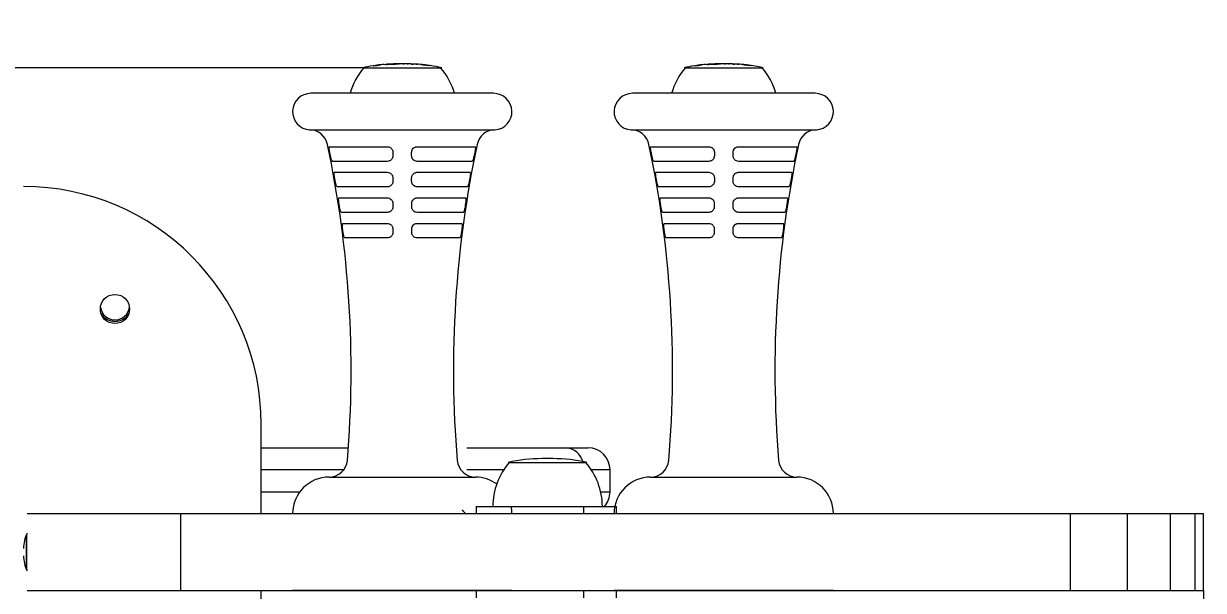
# Model space of a CAD drawing. Header units: millimetres. Extents: x -2738 to 1904, y -2170 to 1838.
# Drawn here: x 81 to 403.7, y 177.8 to 332.9 of the extents above; entities that cross this region are included whole.
import ezdxf

# ---------------------------------------------------------------- set-up
doc = ezdxf.new("R2010")
doc.units = ezdxf.units.MM
doc.layers.add('DIKOM_ОБЪЕКТ', color=7, linetype='Continuous')
doc.layers.add('DIKOM_РАЗМЕР_ОБЪЕКТА', color=7, linetype='Continuous')
doc.styles.add('style1', font='arialbd.ttf', dxfattribs={"width": 0.8})
doc.dimstyles.new('1-50', dxfattribs={"dimtxt": 300, "dimasz": 200, "dimexe": 100, "dimexo": 0, "dimgap": 100, "dimtad": 1, "dimtxsty": 'style1', "dimcen": 200, "dimclrd": 7, "dimclre": 7, "dimclrt": 7, "dimadec": 1, "dimazin": 2, "dimtfac": 1, "dimtmove": 0, "dimatfit": 2, "dimfxl": 0, "dimlwd": 25, "dimlwe": 18, "dimarcsym": 0})

# ---------------------------------------------------------------- blocks, each defined once
blk = doc.blocks.new('*D0')
at = {"layer": 'Defpoints', "color": 0, "transparency": 16777216}
for p in [(-415.18, 177.81), (403.7, 177.81), (403.7, -584.81)]:
    blk.add_point(p, dxfattribs=at)
at = {"layer": 'DIKOM_РАЗМЕР_ОБЪЕКТА', "color": 7, "lineweight": 18, "transparency": 16777216}
for p, q in [((-415.18, 177.81), (-415.18, -684.81)), ((403.7, 177.81), (403.7, -684.81))]:
    blk.add_line(p, q, dxfattribs=at)
at = {"layer": 'DIKOM_РАЗМЕР_ОБЪЕКТА', "color": 7, "lineweight": 25, "transparency": 16777216}
blk.add_line((-215.18, -584.81), (203.7, -584.81), dxfattribs=at)
at = {"layer": 'DIKOM_РАЗМЕР_ОБЪЕКТА', "color": 7, "transparency": 16777216}
for points in [[(-215.18, -551.48), (-215.18, -618.15), (-415.18, -584.81)], [(203.7, -551.48), (203.7, -618.15), (403.7, -584.81)]]:
    blk.add_solid(points, dxfattribs=at)
at = {"layer": 'DIKOM_РАЗМЕР_ОБЪЕКТА', "color": 7, "transparency": 16777216, "insert": (-5.74, -331.64), "char_height": 300, "attachment_point": 5, "style": 'style1'}
blk.add_mtext('{\\fArial|b0|i0|c204|p34;820}', dxfattribs=at)
blk = doc.blocks.new('*D3')
at = {"layer": 'Defpoints', "color": 0, "transparency": 16777216}
for p in [(174.05, 320.81), (-602, 55.19), (175.94, 55.19)]:
    blk.add_point(p, dxfattribs=at)
at = {"layer": 'DIKOM_РАЗМЕР_ОБЪЕКТА', "color": 7, "lineweight": 25, "transparency": 16777216}
for p, q in [((-602, 520.81), (-602, 720.81)), ((-602, 320.81), (-602, 55.19)), ((-602, -144.81), (-602, -344.81))]:
    blk.add_line(p, q, dxfattribs=at)
at = {"layer": 'DIKOM_РАЗМЕР_ОБЪЕКТА', "color": 7, "lineweight": 18, "transparency": 16777216}
for p, q in [((174.05, 320.81), (-702, 320.81)), ((175.94, 55.19), (-702, 55.19))]:
    blk.add_line(p, q, dxfattribs=at)
at = {"layer": 'DIKOM_РАЗМЕР_ОБЪЕКТА', "color": 7, "transparency": 16777216}
for points in [[(-635.33, 520.81), (-568.67, 520.81), (-602, 320.81)], [(-635.33, -144.81), (-568.67, -144.81), (-602, 55.19)]]:
    blk.add_solid(points, dxfattribs=at)
at = {"layer": 'DIKOM_РАЗМЕР_ОБЪЕКТА', "color": 7, "transparency": 16777216, "insert": (-855.17, 188), "char_height": 300, "attachment_point": 5, "rotation": 90, "style": 'style1'}
blk.add_mtext('{\\fArial|b0|i0|c204|p34;260}', dxfattribs=at)

msp = doc.modelspace()

# ---------------------------------------------------------------- linework, layer by layer
at = {"layer": 'DIKOM_ОБЪЕКТ', "color": 7, "lineweight": 15}
for p, q in [((173.748, 320.814), (195.348, 320.814)), ((177.627, 321.435), (177.636, 321.436)), ((177.636, 321.436), (177.967, 321.546)), ((178.232, 321.58), (177.919, 321.442)), ((178.447, 321.609), (178.659, 321.622)), ((179.899, 321.674), (178.572, 321.62)), ((180.024, 321.709), (180.037, 321.711)), ((180.802, 321.799), (180.79, 321.801)), ((183.621, 321.866), (183.073, 321.866)), ((184.003, 321.866), (183.621, 321.866)), ((185.05, 321.866), (184.006, 321.866)), ((184.703, 321.864), (185.049, 321.865)), ((185.975, 321.866), (185.065, 321.866)), ((185.878, 321.866), (186.142, 321.866)), ((188.326, 321.794), (188.09, 321.81)), ((192.227, 321.4), (192.282, 321.395)), ((261.685, 320.814), (283.285, 320.814)), ((265.564, 321.435), (265.573, 321.436)), ((265.573, 321.436), (265.904, 321.546)), ((266.169, 321.58), (265.856, 321.442)), ((266.384, 321.609), (266.596, 321.622)), ((267.836, 321.674), (266.509, 321.62)), ((267.961, 321.709), (267.974, 321.711)), ((268.739, 321.799), (268.727, 321.801)), ((271.557, 321.866), (271.01, 321.866)), ((271.94, 321.866), (271.557, 321.866)), ((272.987, 321.866), (271.943, 321.866)), ((272.64, 321.864), (272.986, 321.865)), ((273.912, 321.866), (273.002, 321.866)), ((273.815, 321.866), (274.079, 321.866)), ((276.263, 321.794), (276.027, 321.81)), ((280.164, 321.4), (280.219, 321.395)), ((209.534, 313.827), (159.561, 313.827)), ((297.471, 313.827), (247.498, 313.827)), ((159.194, 303.814), (209.902, 303.814)), ((247.131, 303.814), (297.839, 303.814)), ((164.637, 299.211), (180.449, 299.211)), ((188.647, 299.211), (204.459, 299.211)), ((252.574, 299.211), (268.386, 299.211)), ((276.583, 299.211), (292.396, 299.211)), ((180.445, 295.218), (165.462, 295.218)), ((203.633, 295.218), (188.651, 295.218)), ((268.382, 295.218), (253.399, 295.218)), ((291.57, 295.218), (276.588, 295.218)), ((166.045, 292.223), (180.441, 292.223)), ((188.654, 292.223), (203.051, 292.223)), ((253.982, 292.223), (268.378, 292.223)), ((276.591, 292.223), (290.988, 292.223)), ((180.437, 288.23), (166.772, 288.23)), ((202.324, 288.23), (188.659, 288.23)), ((268.374, 288.23), (254.709, 288.23)), ((290.261, 288.23), (276.596, 288.23)), ((167.281, 285.235), (180.433, 285.235)), ((188.662, 285.235), (201.815, 285.235)), ((255.218, 285.235), (268.37, 285.235)), ((276.599, 285.235), (289.752, 285.235)), ((180.429, 281.242), (167.911, 281.242)), ((201.185, 281.242), (188.667, 281.242)), ((268.366, 281.242), (255.848, 281.242)), ((289.122, 281.242), (276.604, 281.242)), ((168.347, 278.247), (180.426, 278.247)), ((188.67, 278.247), (200.749, 278.247)), ((256.284, 278.247), (268.363, 278.247)), ((276.607, 278.247), (288.686, 278.247)), ((180.421, 274.253), (168.88, 274.253)), ((200.216, 274.253), (188.674, 274.253)), ((268.358, 274.253), (256.816, 274.253)), ((288.153, 274.253), (276.611, 274.253)), ((145.955, 198.814), (145.955, 223.314)), ((145.955, 216.814), (169.793, 216.814)), ((202.201, 216.814), (207.186, 216.814)), ((207.186, 216.814), (229.377, 216.814)), ((229.377, 216.814), (235.378, 216.814)), ((225.754, 213.866), (222.805, 213.866)), ((168.552, 210.819), (145.955, 210.814)), ((212.127, 210.814), (202.201, 210.814)), ((212.127, 210.568), (212.127, 210.814)), ((212.284, 210.814), (212.127, 210.814)), ((213.48, 212.814), (234.945, 212.814)), ((234.945, 212.814), (235.08, 212.814)), ((241.378, 210.814), (236.275, 210.814)), ((241.378, 204.814), (241.378, 210.814)), ((164.548, 208.814), (204.548, 208.814)), ((252.485, 208.814), (292.485, 208.814)), ((145.955, 204.814), (156.548, 204.814)), ((238.811, 204.814), (241.378, 204.814)), ((204.795, 200.814), (234.19, 200.814)), ((204.795, 200.814), (204.795, 198.814)), ((234.19, 200.814), (243.144, 200.814)), ((234.19, 198.814), (234.19, 200.814)), ((243.144, 198.814), (243.144, 200.814)), ((81.905, 198.814), (123.926, 198.814)), ((123.926, 177.814), (123.926, 198.814)), ((123.926, 198.814), (267.495, 198.814)), ((154.548, 198.814), (214.548, 198.814)), ((242.485, 198.814), (302.485, 198.814)), ((267.495, 198.814), (277.474, 198.814)), ((277.474, 198.814), (281.64, 198.814)), ((281.64, 198.814), (284.823, 198.814)), ((284.823, 198.814), (288.656, 198.814)), ((288.656, 198.814), (311.831, 198.814)), ((311.831, 198.814), (316.746, 198.814)), ((316.746, 198.814), (319.925, 198.814)), ((319.925, 198.814), (326.94, 198.814)), ((326.94, 198.814), (367.342, 198.814)), ((367.342, 177.814), (367.342, 198.814)), ((367.342, 198.814), (382.912, 198.814)), ((382.912, 177.814), (382.912, 198.814)), ((382.912, 198.814), (394.659, 198.814)), ((394.659, 177.814), (394.659, 198.814)), ((394.659, 198.814), (401.473, 198.814)), ((401.473, 177.814), (401.473, 198.814)), ((401.473, 198.814), (403.704, 198.814)), ((403.704, 177.814), (403.704, 198.814)), ((403.704, 198.814), (403.705, 198.814)), ((403.705, 177.814), (403.705, 198.814)), ((81.655, 192.893), (81.655, 183.735)), ((81.794, 193.216), (81.794, 183.412)), ((81.905, 177.814), (123.926, 177.814)), ((123.926, 177.814), (267.495, 177.814)), ((145.955, 153.314), (145.955, 177.814)), ((214.548, 177.814), (154.548, 177.814)), ((204.795, 177.814), (204.795, 175.814)), ((234.19, 175.814), (234.19, 177.814)), ((302.485, 177.814), (242.485, 177.814)), ((243.144, 175.814), (243.144, 177.814)), ((267.495, 177.814), (277.474, 177.814)), ((277.474, 177.814), (281.64, 177.814)), ((281.64, 177.814), (284.823, 177.814)), ((284.823, 177.814), (288.656, 177.814)), ((288.656, 177.814), (311.831, 177.814)), ((311.831, 177.814), (316.746, 177.814)), ((316.746, 177.814), (319.925, 177.814)), ((319.925, 177.814), (326.94, 177.814)), ((326.94, 177.814), (367.342, 177.814)), ((367.342, 177.814), (382.912, 177.814)), ((382.912, 177.814), (394.659, 177.814)), ((394.659, 177.814), (401.473, 177.814)), ((401.473, 177.814), (403.704, 177.814)), ((403.704, 177.814), (403.705, 177.814))]:
    msp.add_line(p, q, dxfattribs=at)
at = {"layer": 'DIKOM_ОБЪЕКТ', "color": 7, "lineweight": 15, "flags": 128}
for points in [[(178.308, 321.594), (178.303, 321.593), (178.299, 321.593)], [(266.244, 321.594), (266.24, 321.593), (266.235, 321.593)]]:
    msp.add_lwpolyline(points, dxfattribs=at)
at = {"layer": 'DIKOM_ОБЪЕКТ', "color": 7, "lineweight": 15}
msp.add_circle((105.955, 254.814), 4, dxfattribs=at)
for centre, radius, start, end in [((188.225, 308.654), 18.677, 139.37884, 163.93262), ((183.073, 280.031), 41.836, 99.17415, 102.87962), ((183.073, 280.031), 41.836, 97.01283, 98.092), ((183.073, 280.031), 41.836, 94.84957, 96.05843), ((183.073, 280.031), 41.836, 93.0951, 94.21074), ((183.073, 280.031), 41.836, 90, 92.47474), ((186.023, 280.031), 41.836, 88.95114, 89.28741), ((186.023, 280.031), 41.836, 87.16682, 88.31405), ((186.023, 280.031), 41.836, 85.33853, 86.52908), ((186.023, 280.031), 41.836, 83.39515, 84.50683), ((186.023, 280.031), 41.836, 77.12038, 81.47051), ((180.871, 308.654), 18.677, 16.06738, 40.62116), ((276.162, 308.654), 18.677, 139.37884, 163.93262), ((271.01, 280.031), 41.836, 99.17415, 102.87962), ((271.01, 280.031), 41.836, 97.01283, 98.092), ((271.01, 280.031), 41.836, 94.84957, 96.05843), ((271.01, 280.031), 41.836, 93.0951, 94.21074), ((271.01, 280.031), 41.836, 90, 92.47474), ((273.96, 280.031), 41.836, 88.95114, 89.28741), ((273.96, 280.031), 41.836, 87.16682, 88.31405), ((273.96, 280.031), 41.836, 85.33853, 86.52908), ((273.96, 280.031), 41.836, 83.39515, 84.50683), ((273.96, 280.031), 41.836, 77.12038, 81.47051), ((268.808, 308.654), 18.677, 16.06738, 40.62116), ((159.561, 308.814), 5.013, 90, 265.79753), ((209.534, 308.814), 5.013, 274.20247, 90), ((247.498, 308.814), 5.013, 90, 265.79753), ((297.471, 308.814), 5.013, 274.20247, 90), ((159.194, 298.814), 5, 11.93643, 90), ((209.902, 298.814), 5, 90, 168.06357), ((247.131, 298.814), 5, 11.93643, 90), ((297.839, 298.814), 5, 90, 168.06357), ((-128.311, 238.036), 298.859, 355.27185, 11.93643), ((497.407, 238.036), 298.859, 168.06357, 184.72815), ((-40.374, 238.036), 298.859, 355.27185, 11.93643), ((585.344, 238.036), 298.859, 168.06357, 184.72815), ((80.955, 223.314), 65, 0, 90), ((105.955, 255.814), 4, 187.18076, 352.81924), ((105.955, 255.814), 4.4, 209.69973, 330.30027), ((228.952, 211.621), 5.21, 15.95577, 85.31822), ((235.378, 210.814), 6, 0, 90), ((164.548, 213.814), 5, 270, 355.27185), ((204.548, 213.814), 5, 184.72815, 270), ((222.805, 172.031), 41.836, 90, 102.87962), ((225.754, 172.031), 41.836, 77.12038, 90), ((252.485, 213.814), 5, 270, 355.27185), ((292.485, 213.814), 5, 184.72815, 270), ((227.956, 200.654), 18.677, 139.37884, 179.50907), ((220.603, 200.654), 18.677, 0.49093, 40.62116), ((164.548, 198.814), 10, 90, 180), ((204.548, 198.814), 10, 54.3938, 90), ((252.485, 198.814), 10, 90, 180), ((292.485, 198.814), 10, 0, 90), ((235.378, 204.814), 6, 318.18969, 0), ((204.548, 198.814), 10, 0, 11.53695), ((205.271, 203.154), 5.479, 217.46269, 232.38398), ((90.455, 189.314), 9.5, 154.16794, 180), ((90.455, 187.314), 9.5, 180, 205.83206)]:
    msp.add_arc(centre, radius, start, end, dxfattribs=at)
for points, knots in [([(176.57, 321.358), (176.654, 321.371), (176.802, 321.394), (176.95, 321.416), (177.015, 321.425)], [0, 0, 0, 0, 0.5631249, 1, 1, 1, 1]), ([(177.303, 321.35), (177.18, 321.366), (176.936, 321.399), (176.692, 321.372), (176.57, 321.358)], [0, 0, 0, 0, 0.5001556, 1, 1, 1, 1]), ([(177.015, 321.425), (177.117, 321.437), (177.321, 321.461), (177.525, 321.444), (177.627, 321.435)], [0, 0, 0, 0, 0.5001774, 1, 1, 1, 1]), ([(177.919, 321.442), (177.825, 321.429), (177.62, 321.399), (177.414, 321.367), (177.303, 321.35)], [0, 0, 0, 0, 0.4560331, 1, 1, 1, 1]), ([(177.998, 321.557), (178.073, 321.566), (178.169, 321.577), (178.264, 321.588), (178.284, 321.59)], [0, 0, 0, 0, 0.7869109, 1, 1, 1, 1]), ([(178.299, 321.593), (178.288, 321.591), (178.273, 321.588), (178.25, 321.584), (178.238, 321.581), (178.232, 321.58)], [0, 0, 0, 0, 0.4999551, 0.7499735, 1, 1, 1, 1]), ([(178.572, 321.62), (178.526, 321.615), (178.458, 321.609), (178.368, 321.6), (178.328, 321.596), (178.308, 321.594)], [0, 0, 0, 0, 0.4997444, 0.7497682, 1, 1, 1, 1]), ([(180.592, 321.732), (180.473, 321.723), (180.242, 321.705), (180.012, 321.684), (179.899, 321.674)], [0, 0, 0, 0, 0.5130717, 1, 1, 1, 1]), ([(180.002, 321.747), (180.077, 321.754), (180.273, 321.77), (180.47, 321.747), (180.592, 321.732)], [0, 0, 0, 0, 0.379297, 1, 1, 1, 1]), ([(180.782, 321.804), (180.831, 321.806), (180.91, 321.81), (181.121, 321.818), (181.201, 321.821)], [0, 0, 0, 0, 0.6185909, 1, 1, 1, 1]), ([(182.82, 321.842), (182.612, 321.836), (182.232, 321.826), (181.694, 321.812), (181.264, 321.803), (180.948, 321.798), (180.851, 321.798), (180.802, 321.799)], [0, 0, 0, 0, 0.2252873, 0.412934, 0.6000845, 0.8000746, 1, 1, 1, 1]), ([(181.212, 321.824), (181.209, 321.823), (181.191, 321.822), (181.222, 321.822), (181.247, 321.822)], [0, 0, 0, 0, 0.2185126, 1, 1, 1, 1]), ([(181.247, 321.822), (181.304, 321.822), (181.398, 321.821), (181.716, 321.826), (182.07, 321.834), (182.427, 321.843), (182.645, 321.848), (182.73, 321.85)], [0, 0, 0, 0, 0.3018484, 0.4914057, 0.681088, 0.8764323, 1, 1, 1, 1]), ([(182.73, 321.85), (182.877, 321.853), (183.147, 321.859), (183.46, 321.865), (183.642, 321.867), (183.704, 321.866), (183.687, 321.865), (183.684, 321.865)], [0, 0, 0, 0, 0.2743091, 0.5058181, 0.7373595, 0.9561335, 1, 1, 1, 1]), ([(184.01, 321.866), (183.932, 321.865), (183.776, 321.865), (183.338, 321.855), (182.994, 321.847), (182.82, 321.842)], [0, 0, 0, 0, 0.3317203, 0.6612063, 1, 1, 1, 1]), ([(185.329, 321.864), (185.225, 321.864), (185.016, 321.865), (184.808, 321.864), (184.703, 321.864)], [0, 0, 0, 0, 0.4998274, 1, 1, 1, 1]), ([(186.543, 321.861), (186.187, 321.864), (185.782, 321.868), (185.377, 321.864), (185.329, 321.864)], [0, 0, 0, 0, 0.8809304, 1, 1, 1, 1]), ([(187.081, 321.843), (187.023, 321.848), (186.926, 321.856), (186.828, 321.858), (186.789, 321.859)], [0, 0, 0, 0, 0.5965998, 1, 1, 1, 1]), ([(187.048, 321.845), (187.085, 321.847), (187.245, 321.856), (187.404, 321.841), (187.526, 321.829)], [0, 0, 0, 0, 0.2332696, 1, 1, 1, 1]), ([(187.526, 321.829), (187.454, 321.832), (187.306, 321.837), (187.158, 321.841), (187.081, 321.843)], [0, 0, 0, 0, 0.4837275, 1, 1, 1, 1]), ([(188.77, 321.768), (188.7, 321.772), (188.552, 321.782), (188.403, 321.79), (188.326, 321.794)], [0, 0, 0, 0, 0.4760716, 1, 1, 1, 1]), ([(188.357, 321.792), (188.373, 321.793), (188.511, 321.802), (188.648, 321.784), (188.77, 321.768)], [0, 0, 0, 0, 0.1146975, 1, 1, 1, 1]), ([(191.094, 321.555), (190.897, 321.578), (190.57, 321.616), (190.102, 321.665), (189.713, 321.703), (189.526, 321.719), (189.422, 321.728)], [0, 0, 0, 0, 0.320507, 0.5307548, 0.7410249, 1, 1, 1, 1]), ([(189.712, 321.702), (189.712, 321.702), (189.75, 321.7), (189.905, 321.686), (190.148, 321.663), (190.461, 321.63), (190.753, 321.598), (190.944, 321.576), (191.016, 321.567)], [0, 0, 0, 0, 0.0012139, 0.233815, 0.4228708, 0.6129704, 0.8553598, 1, 1, 1, 1]), ([(191.016, 321.567), (191.135, 321.553), (191.381, 321.523), (191.626, 321.489), (191.752, 321.472)], [0, 0, 0, 0, 0.4884051, 1, 1, 1, 1]), ([(192.282, 321.395), (192.079, 321.424), (191.684, 321.482), (191.288, 321.531), (191.094, 321.555)], [0, 0, 0, 0, 0.5122659, 1, 1, 1, 1]), ([(264.507, 321.358), (264.591, 321.371), (264.739, 321.394), (264.887, 321.416), (264.952, 321.425)], [0, 0, 0, 0, 0.5631249, 1, 1, 1, 1]), ([(265.239, 321.35), (265.117, 321.366), (264.873, 321.399), (264.629, 321.372), (264.507, 321.358)], [0, 0, 0, 0, 0.5001556, 1, 1, 1, 1]), ([(264.952, 321.425), (265.054, 321.437), (265.258, 321.461), (265.462, 321.444), (265.564, 321.435)], [0, 0, 0, 0, 0.5001774, 1, 1, 1, 1]), ([(265.856, 321.442), (265.762, 321.429), (265.557, 321.399), (265.351, 321.367), (265.239, 321.35)], [0, 0, 0, 0, 0.4560331, 1, 1, 1, 1]), ([(265.935, 321.557), (266.01, 321.566), (266.106, 321.577), (266.201, 321.588), (266.221, 321.59)], [0, 0, 0, 0, 0.7869109, 1, 1, 1, 1]), ([(266.235, 321.593), (266.225, 321.591), (266.209, 321.588), (266.187, 321.584), (266.175, 321.581), (266.169, 321.58)], [0, 0, 0, 0, 0.4999551, 0.7499735, 1, 1, 1, 1]), ([(266.509, 321.62), (266.463, 321.615), (266.395, 321.609), (266.305, 321.6), (266.265, 321.596), (266.244, 321.594)], [0, 0, 0, 0, 0.4997444, 0.7497682, 1, 1, 1, 1]), ([(268.529, 321.732), (268.41, 321.723), (268.179, 321.705), (267.949, 321.684), (267.836, 321.674)], [0, 0, 0, 0, 0.5130717, 1, 1, 1, 1]), ([(267.939, 321.747), (268.014, 321.754), (268.21, 321.77), (268.407, 321.747), (268.529, 321.732)], [0, 0, 0, 0, 0.379297, 1, 1, 1, 1]), ([(268.718, 321.804), (268.768, 321.806), (268.847, 321.81), (269.058, 321.818), (269.138, 321.821)], [0, 0, 0, 0, 0.6185909, 1, 1, 1, 1]), ([(270.757, 321.842), (270.549, 321.836), (270.168, 321.826), (269.631, 321.812), (269.201, 321.803), (268.885, 321.798), (268.788, 321.798), (268.739, 321.799)], [0, 0, 0, 0, 0.2252873, 0.412934, 0.6000845, 0.8000746, 1, 1, 1, 1]), ([(269.149, 321.824), (269.145, 321.823), (269.128, 321.822), (269.159, 321.822), (269.184, 321.822)], [0, 0, 0, 0, 0.2185126, 1, 1, 1, 1]), ([(269.184, 321.822), (269.241, 321.822), (269.335, 321.821), (269.653, 321.826), (270.007, 321.834), (270.364, 321.843), (270.582, 321.848), (270.667, 321.85)], [0, 0, 0, 0, 0.3018484, 0.4914057, 0.681088, 0.8764323, 1, 1, 1, 1]), ([(270.667, 321.85), (270.814, 321.853), (271.084, 321.859), (271.397, 321.865), (271.579, 321.867), (271.641, 321.866), (271.624, 321.865), (271.621, 321.865)], [0, 0, 0, 0, 0.2743091, 0.5058181, 0.7373595, 0.9561335, 1, 1, 1, 1]), ([(271.947, 321.866), (271.869, 321.865), (271.713, 321.865), (271.274, 321.855), (270.931, 321.847), (270.757, 321.842)], [0, 0, 0, 0, 0.3317203, 0.6612063, 1, 1, 1, 1]), ([(273.266, 321.864), (273.162, 321.864), (272.953, 321.865), (272.745, 321.864), (272.64, 321.864)], [0, 0, 0, 0, 0.4998274, 1, 1, 1, 1]), ([(274.48, 321.861), (274.123, 321.864), (273.719, 321.868), (273.314, 321.864), (273.266, 321.864)], [0, 0, 0, 0, 0.8809304, 1, 1, 1, 1]), ([(275.018, 321.843), (274.96, 321.848), (274.862, 321.856), (274.765, 321.858), (274.725, 321.859)], [0, 0, 0, 0, 0.5965998, 1, 1, 1, 1]), ([(274.985, 321.845), (275.022, 321.847), (275.182, 321.856), (275.341, 321.841), (275.463, 321.829)], [0, 0, 0, 0, 0.2332696, 1, 1, 1, 1]), ([(275.463, 321.829), (275.391, 321.832), (275.243, 321.837), (275.095, 321.841), (275.018, 321.843)], [0, 0, 0, 0, 0.4837275, 1, 1, 1, 1]), ([(276.707, 321.768), (276.637, 321.772), (276.489, 321.782), (276.34, 321.79), (276.263, 321.794)], [0, 0, 0, 0, 0.4760716, 1, 1, 1, 1]), ([(276.294, 321.792), (276.31, 321.793), (276.447, 321.802), (276.585, 321.784), (276.707, 321.768)], [0, 0, 0, 0, 0.1146975, 1, 1, 1, 1]), ([(279.031, 321.555), (278.834, 321.578), (278.507, 321.616), (278.039, 321.665), (277.65, 321.703), (277.463, 321.719), (277.359, 321.728)], [0, 0, 0, 0, 0.320507, 0.5307548, 0.7410249, 1, 1, 1, 1]), ([(277.649, 321.702), (277.649, 321.702), (277.687, 321.7), (277.842, 321.686), (278.085, 321.663), (278.398, 321.63), (278.69, 321.598), (278.881, 321.576), (278.952, 321.567)], [0, 0, 0, 0, 0.0012139, 0.233815, 0.4228708, 0.6129704, 0.8553598, 1, 1, 1, 1]), ([(278.952, 321.567), (279.072, 321.553), (279.318, 321.523), (279.563, 321.489), (279.689, 321.472)], [0, 0, 0, 0, 0.4884051, 1, 1, 1, 1]), ([(280.219, 321.395), (280.016, 321.424), (279.621, 321.482), (279.224, 321.531), (279.031, 321.555)], [0, 0, 0, 0, 0.5122659, 1, 1, 1, 1]), ([(164.694, 297.714), (164.673, 297.813), (164.654, 297.911), (164.62, 298.104), (164.604, 298.2), (164.563, 298.472), (164.544, 298.64), (164.532, 298.848), (164.532, 298.911), (164.536, 299.019), (164.542, 299.064), (164.559, 299.138), (164.57, 299.166), (164.599, 299.202), (164.617, 299.211), (164.637, 299.211)], [0, 0, 0, 0, 0.125, 0.125, 0.25, 0.25, 0.5, 0.5, 0.625, 0.625, 0.75, 0.75, 0.875, 0.875, 1, 1, 1, 1]), ([(180.449, 299.211), (180.647, 299.211), (180.846, 299.174), (181.215, 299.027), (181.388, 298.916), (181.602, 298.708), (181.668, 298.631), (181.781, 298.467), (181.829, 298.381), (181.906, 298.198), (181.936, 298.102), (181.975, 297.91), (181.985, 297.813), (181.985, 297.714)], [0, 0, 0, 0, 0.25, 0.25, 0.5, 0.5, 0.625, 0.625, 0.75, 0.75, 0.875, 0.875, 1, 1, 1, 1]), ([(187.111, 297.714), (187.111, 297.813), (187.12, 297.911), (187.16, 298.104), (187.19, 298.2), (187.306, 298.472), (187.423, 298.64), (187.637, 298.848), (187.717, 298.911), (187.886, 299.019), (187.974, 299.064), (188.159, 299.138), (188.256, 299.166), (188.45, 299.202), (188.548, 299.211), (188.647, 299.211)], [0, 0, 0, 0, 0.125, 0.125, 0.25, 0.25, 0.5, 0.5, 0.625, 0.625, 0.75, 0.75, 0.875, 0.875, 1, 1, 1, 1]), ([(204.459, 299.211), (204.499, 299.211), (204.529, 299.174), (204.563, 299.027), (204.567, 298.916), (204.556, 298.708), (204.549, 298.631), (204.531, 298.467), (204.519, 298.381), (204.492, 298.198), (204.476, 298.102), (204.441, 297.91), (204.423, 297.813), (204.402, 297.714)], [0, 0, 0, 0, 0.25, 0.25, 0.5, 0.5, 0.625, 0.625, 0.75, 0.75, 0.875, 0.875, 1, 1, 1, 1]), ([(252.63, 297.714), (252.61, 297.813), (252.591, 297.911), (252.556, 298.104), (252.541, 298.2), (252.5, 298.472), (252.481, 298.64), (252.469, 298.848), (252.469, 298.911), (252.473, 299.019), (252.478, 299.064), (252.495, 299.138), (252.507, 299.166), (252.536, 299.202), (252.554, 299.211), (252.574, 299.211)], [0, 0, 0, 0, 0.125, 0.125, 0.25, 0.25, 0.5, 0.5, 0.625, 0.625, 0.75, 0.75, 0.875, 0.875, 1, 1, 1, 1]), ([(268.386, 299.211), (268.584, 299.211), (268.783, 299.174), (269.152, 299.027), (269.324, 298.916), (269.539, 298.708), (269.605, 298.631), (269.718, 298.467), (269.766, 298.381), (269.843, 298.198), (269.873, 298.102), (269.912, 297.91), (269.922, 297.813), (269.922, 297.714)], [0, 0, 0, 0, 0.25, 0.25, 0.5, 0.5, 0.625, 0.625, 0.75, 0.75, 0.875, 0.875, 1, 1, 1, 1]), ([(275.048, 297.714), (275.047, 297.813), (275.057, 297.911), (275.097, 298.104), (275.127, 298.2), (275.243, 298.472), (275.359, 298.64), (275.574, 298.848), (275.654, 298.911), (275.822, 299.019), (275.911, 299.064), (276.096, 299.138), (276.193, 299.166), (276.387, 299.202), (276.485, 299.211), (276.583, 299.211)], [0, 0, 0, 0, 0.125, 0.125, 0.25, 0.25, 0.5, 0.5, 0.625, 0.625, 0.75, 0.75, 0.875, 0.875, 1, 1, 1, 1]), ([(292.396, 299.211), (292.436, 299.211), (292.466, 299.174), (292.5, 299.027), (292.504, 298.916), (292.493, 298.708), (292.486, 298.631), (292.468, 298.467), (292.456, 298.381), (292.429, 298.198), (292.413, 298.102), (292.378, 297.91), (292.359, 297.813), (292.339, 297.714)], [0, 0, 0, 0, 0.25, 0.25, 0.5, 0.5, 0.625, 0.625, 0.75, 0.75, 0.875, 0.875, 1, 1, 1, 1]), ([(165.462, 295.218), (165.419, 295.218), (165.372, 295.257), (165.276, 295.403), (165.226, 295.513), (165.152, 295.718), (165.127, 295.794), (165.078, 295.957), (165.054, 296.043), (165.006, 296.225), (164.983, 296.321), (164.939, 296.516), (164.917, 296.615), (164.897, 296.716)], [0, 0, 0, 0, 0.25, 0.25, 0.5, 0.5, 0.625, 0.625, 0.75, 0.75, 0.875, 0.875, 1, 1, 1, 1]), ([(181.984, 296.716), (181.984, 296.514), (181.942, 296.314), (181.823, 296.042), (181.774, 295.955), (181.661, 295.792), (181.596, 295.717), (181.453, 295.58), (181.374, 295.518), (181.208, 295.412), (181.12, 295.367), (180.843, 295.256), (180.646, 295.218), (180.445, 295.218)], [0, 0, 0, 0, 0.25, 0.25, 0.375, 0.375, 0.5, 0.5, 0.625, 0.625, 0.75, 0.75, 1, 1, 1, 1]), ([(188.651, 295.218), (188.45, 295.218), (188.25, 295.257), (187.884, 295.403), (187.713, 295.513), (187.499, 295.718), (187.433, 295.794), (187.32, 295.957), (187.272, 296.043), (187.193, 296.225), (187.162, 296.321), (187.122, 296.516), (187.111, 296.615), (187.111, 296.716)], [0, 0, 0, 0, 0.25, 0.25, 0.5, 0.5, 0.625, 0.625, 0.75, 0.75, 0.875, 0.875, 1, 1, 1, 1]), ([(204.199, 296.716), (204.158, 296.514), (204.112, 296.314), (204.042, 296.042), (204.017, 295.955), (203.968, 295.792), (203.944, 295.717), (203.894, 295.58), (203.869, 295.518), (203.82, 295.412), (203.796, 295.367), (203.723, 295.256), (203.677, 295.218), (203.633, 295.218)], [0, 0, 0, 0, 0.25, 0.25, 0.375, 0.375, 0.5, 0.5, 0.625, 0.625, 0.75, 0.75, 1, 1, 1, 1]), ([(253.399, 295.218), (253.356, 295.218), (253.309, 295.257), (253.213, 295.403), (253.163, 295.513), (253.089, 295.718), (253.064, 295.794), (253.015, 295.957), (252.991, 296.043), (252.943, 296.225), (252.92, 296.321), (252.876, 296.516), (252.854, 296.615), (252.834, 296.716)], [0, 0, 0, 0, 0.25, 0.25, 0.5, 0.5, 0.625, 0.625, 0.75, 0.75, 0.875, 0.875, 1, 1, 1, 1]), ([(269.921, 296.716), (269.921, 296.514), (269.879, 296.314), (269.76, 296.042), (269.711, 295.955), (269.597, 295.792), (269.533, 295.717), (269.39, 295.58), (269.311, 295.518), (269.145, 295.412), (269.057, 295.367), (268.78, 295.256), (268.583, 295.218), (268.382, 295.218)], [0, 0, 0, 0, 0.25, 0.25, 0.375, 0.375, 0.5, 0.5, 0.625, 0.625, 0.75, 0.75, 1, 1, 1, 1]), ([(276.588, 295.218), (276.387, 295.218), (276.187, 295.257), (275.82, 295.403), (275.65, 295.513), (275.436, 295.718), (275.37, 295.794), (275.257, 295.957), (275.209, 296.043), (275.13, 296.225), (275.099, 296.321), (275.059, 296.516), (275.048, 296.615), (275.048, 296.716)], [0, 0, 0, 0, 0.25, 0.25, 0.5, 0.5, 0.625, 0.625, 0.75, 0.75, 0.875, 0.875, 1, 1, 1, 1]), ([(292.136, 296.716), (292.095, 296.514), (292.049, 296.314), (291.979, 296.042), (291.954, 295.955), (291.905, 295.792), (291.881, 295.717), (291.831, 295.58), (291.806, 295.518), (291.757, 295.412), (291.733, 295.367), (291.66, 295.256), (291.613, 295.218), (291.57, 295.218)], [0, 0, 0, 0, 0.25, 0.25, 0.375, 0.375, 0.5, 0.5, 0.625, 0.625, 0.75, 0.75, 1, 1, 1, 1]), ([(166.044, 290.726), (166.026, 290.825), (166.009, 290.923), (165.98, 291.118), (165.966, 291.214), (165.933, 291.487), (165.92, 291.655), (165.917, 291.862), (165.918, 291.924), (165.928, 292.032), (165.935, 292.077), (165.957, 292.15), (165.971, 292.178), (166.004, 292.214), (166.023, 292.223), (166.045, 292.223)], [0, 0, 0, 0, 0.125, 0.125, 0.25, 0.25, 0.5, 0.5, 0.625, 0.625, 0.75, 0.75, 0.875, 0.875, 1, 1, 1, 1]), ([(180.441, 292.223), (180.638, 292.223), (180.837, 292.186), (181.205, 292.04), (181.379, 291.93), (181.594, 291.723), (181.66, 291.646), (181.774, 291.482), (181.822, 291.395), (181.901, 291.212), (181.931, 291.116), (181.97, 290.923), (181.98, 290.825), (181.98, 290.726)], [0, 0, 0, 0, 0.25, 0.25, 0.5, 0.5, 0.625, 0.625, 0.75, 0.75, 0.875, 0.875, 1, 1, 1, 1]), ([(187.116, 290.726), (187.115, 290.825), (187.125, 290.923), (187.165, 291.118), (187.196, 291.214), (187.313, 291.487), (187.43, 291.655), (187.646, 291.862), (187.726, 291.924), (187.895, 292.032), (187.983, 292.077), (188.168, 292.15), (188.265, 292.178), (188.458, 292.214), (188.556, 292.223), (188.654, 292.223)], [0, 0, 0, 0, 0.125, 0.125, 0.25, 0.25, 0.5, 0.5, 0.625, 0.625, 0.75, 0.75, 0.875, 0.875, 1, 1, 1, 1]), ([(203.051, 292.223), (203.095, 292.223), (203.128, 292.186), (203.171, 292.04), (203.18, 291.93), (203.177, 291.723), (203.173, 291.646), (203.16, 291.482), (203.151, 291.395), (203.129, 291.212), (203.116, 291.116), (203.086, 290.923), (203.07, 290.825), (203.052, 290.726)], [0, 0, 0, 0, 0.25, 0.25, 0.5, 0.5, 0.625, 0.625, 0.75, 0.75, 0.875, 0.875, 1, 1, 1, 1]), ([(253.981, 290.726), (253.963, 290.825), (253.946, 290.923), (253.917, 291.118), (253.903, 291.214), (253.87, 291.487), (253.857, 291.655), (253.853, 291.862), (253.855, 291.924), (253.865, 292.032), (253.872, 292.077), (253.894, 292.15), (253.908, 292.178), (253.941, 292.214), (253.96, 292.223), (253.982, 292.223)], [0, 0, 0, 0, 0.125, 0.125, 0.25, 0.25, 0.5, 0.5, 0.625, 0.625, 0.75, 0.75, 0.875, 0.875, 1, 1, 1, 1]), ([(268.378, 292.223), (268.575, 292.223), (268.774, 292.186), (269.142, 292.04), (269.315, 291.93), (269.531, 291.723), (269.597, 291.646), (269.711, 291.482), (269.759, 291.395), (269.838, 291.212), (269.868, 291.116), (269.907, 290.923), (269.917, 290.825), (269.917, 290.726)], [0, 0, 0, 0, 0.25, 0.25, 0.5, 0.5, 0.625, 0.625, 0.75, 0.75, 0.875, 0.875, 1, 1, 1, 1]), ([(275.052, 290.726), (275.052, 290.825), (275.062, 290.923), (275.102, 291.118), (275.133, 291.214), (275.25, 291.487), (275.367, 291.655), (275.583, 291.862), (275.663, 291.924), (275.832, 292.032), (275.92, 292.077), (276.105, 292.15), (276.202, 292.178), (276.395, 292.214), (276.493, 292.223), (276.591, 292.223)], [0, 0, 0, 0, 0.125, 0.125, 0.25, 0.25, 0.5, 0.5, 0.625, 0.625, 0.75, 0.75, 0.875, 0.875, 1, 1, 1, 1]), ([(290.988, 292.223), (291.032, 292.223), (291.065, 292.186), (291.108, 292.04), (291.117, 291.93), (291.114, 291.723), (291.11, 291.646), (291.097, 291.482), (291.088, 291.395), (291.066, 291.212), (291.053, 291.116), (291.023, 290.923), (291.007, 290.825), (290.989, 290.726)], [0, 0, 0, 0, 0.25, 0.25, 0.5, 0.5, 0.625, 0.625, 0.75, 0.75, 0.875, 0.875, 1, 1, 1, 1]), ([(166.772, 288.23), (166.725, 288.23), (166.677, 288.268), (166.579, 288.414), (166.529, 288.522), (166.458, 288.727), (166.434, 288.803), (166.388, 288.966), (166.365, 289.052), (166.321, 289.235), (166.3, 289.332), (166.26, 289.526), (166.241, 289.626), (166.223, 289.727)], [0, 0, 0, 0, 0.25, 0.25, 0.5, 0.5, 0.625, 0.625, 0.75, 0.75, 0.875, 0.875, 1, 1, 1, 1]), ([(181.98, 289.727), (181.979, 289.524), (181.936, 289.324), (181.817, 289.052), (181.767, 288.964), (181.653, 288.801), (181.588, 288.726), (181.445, 288.59), (181.365, 288.528), (181.199, 288.422), (181.111, 288.377), (180.833, 288.267), (180.637, 288.23), (180.437, 288.23)], [0, 0, 0, 0, 0.25, 0.25, 0.375, 0.375, 0.5, 0.5, 0.625, 0.625, 0.75, 0.75, 1, 1, 1, 1]), ([(188.659, 288.23), (188.458, 288.23), (188.26, 288.268), (187.893, 288.414), (187.722, 288.522), (187.507, 288.727), (187.441, 288.803), (187.327, 288.966), (187.278, 289.052), (187.199, 289.235), (187.168, 289.332), (187.127, 289.526), (187.116, 289.626), (187.116, 289.727)], [0, 0, 0, 0, 0.25, 0.25, 0.5, 0.5, 0.625, 0.625, 0.75, 0.75, 0.875, 0.875, 1, 1, 1, 1]), ([(202.873, 289.727), (202.837, 289.524), (202.796, 289.324), (202.73, 289.052), (202.707, 288.964), (202.661, 288.801), (202.638, 288.726), (202.59, 288.59), (202.565, 288.528), (202.517, 288.422), (202.492, 288.377), (202.419, 288.267), (202.37, 288.23), (202.324, 288.23)], [0, 0, 0, 0, 0.25, 0.25, 0.375, 0.375, 0.5, 0.5, 0.625, 0.625, 0.75, 0.75, 1, 1, 1, 1]), ([(254.709, 288.23), (254.662, 288.23), (254.613, 288.268), (254.516, 288.414), (254.466, 288.522), (254.395, 288.727), (254.371, 288.803), (254.325, 288.966), (254.302, 289.052), (254.258, 289.235), (254.237, 289.332), (254.197, 289.526), (254.178, 289.626), (254.16, 289.727)], [0, 0, 0, 0, 0.25, 0.25, 0.5, 0.5, 0.625, 0.625, 0.75, 0.75, 0.875, 0.875, 1, 1, 1, 1]), ([(269.916, 289.727), (269.916, 289.524), (269.873, 289.324), (269.754, 289.052), (269.704, 288.964), (269.59, 288.801), (269.525, 288.726), (269.382, 288.59), (269.302, 288.528), (269.136, 288.422), (269.048, 288.377), (268.77, 288.267), (268.574, 288.23), (268.374, 288.23)], [0, 0, 0, 0, 0.25, 0.25, 0.375, 0.375, 0.5, 0.5, 0.625, 0.625, 0.75, 0.75, 1, 1, 1, 1]), ([(276.596, 288.23), (276.395, 288.23), (276.196, 288.268), (275.83, 288.414), (275.659, 288.522), (275.444, 288.727), (275.378, 288.803), (275.264, 288.966), (275.215, 289.052), (275.136, 289.235), (275.105, 289.332), (275.064, 289.526), (275.053, 289.626), (275.053, 289.727)], [0, 0, 0, 0, 0.25, 0.25, 0.5, 0.5, 0.625, 0.625, 0.75, 0.75, 0.875, 0.875, 1, 1, 1, 1]), ([(290.81, 289.727), (290.774, 289.524), (290.733, 289.324), (290.667, 289.052), (290.644, 288.964), (290.598, 288.801), (290.575, 288.726), (290.527, 288.59), (290.502, 288.528), (290.453, 288.422), (290.429, 288.377), (290.355, 288.267), (290.307, 288.23), (290.261, 288.23)], [0, 0, 0, 0, 0.25, 0.25, 0.375, 0.375, 0.5, 0.5, 0.625, 0.625, 0.75, 0.75, 1, 1, 1, 1]), ([(167.223, 283.737), (167.192, 283.937), (167.166, 284.136), (167.133, 284.501), (167.125, 284.669), (167.129, 284.876), (167.134, 284.938), (167.148, 285.045), (167.158, 285.09), (167.184, 285.162), (167.2, 285.19), (167.236, 285.226), (167.257, 285.235), (167.281, 285.235)], [0, 0, 0, 0, 0.25, 0.25, 0.5, 0.5, 0.625, 0.625, 0.75, 0.75, 0.875, 0.875, 1, 1, 1, 1]), ([(180.433, 285.235), (180.63, 285.235), (180.828, 285.198), (181.196, 285.053), (181.37, 284.944), (181.586, 284.737), (181.653, 284.66), (181.767, 284.496), (181.816, 284.409), (181.895, 284.226), (181.925, 284.129), (181.965, 283.936), (181.975, 283.837), (181.975, 283.737)], [0, 0, 0, 0, 0.25, 0.25, 0.5, 0.5, 0.625, 0.625, 0.75, 0.75, 0.875, 0.875, 1, 1, 1, 1]), ([(187.12, 283.737), (187.12, 283.937), (187.162, 284.136), (187.32, 284.501), (187.438, 284.669), (187.655, 284.876), (187.735, 284.938), (187.904, 285.045), (187.992, 285.09), (188.177, 285.162), (188.274, 285.19), (188.467, 285.226), (188.564, 285.235), (188.662, 285.235)], [0, 0, 0, 0, 0.25, 0.25, 0.5, 0.5, 0.625, 0.625, 0.75, 0.75, 0.875, 0.875, 1, 1, 1, 1]), ([(201.815, 285.235), (201.862, 285.235), (201.899, 285.198), (201.951, 285.053), (201.965, 284.944), (201.969, 284.737), (201.968, 284.66), (201.961, 284.496), (201.954, 284.409), (201.938, 284.226), (201.927, 284.129), (201.902, 283.936), (201.889, 283.837), (201.873, 283.737)], [0, 0, 0, 0, 0.25, 0.25, 0.5, 0.5, 0.625, 0.625, 0.75, 0.75, 0.875, 0.875, 1, 1, 1, 1]), ([(255.16, 283.737), (255.128, 283.937), (255.103, 284.136), (255.07, 284.501), (255.062, 284.669), (255.066, 284.876), (255.071, 284.938), (255.085, 285.045), (255.095, 285.09), (255.121, 285.162), (255.137, 285.19), (255.173, 285.226), (255.194, 285.235), (255.218, 285.235)], [0, 0, 0, 0, 0.25, 0.25, 0.5, 0.5, 0.625, 0.625, 0.75, 0.75, 0.875, 0.875, 1, 1, 1, 1]), ([(268.37, 285.235), (268.567, 285.235), (268.765, 285.198), (269.133, 285.053), (269.306, 284.944), (269.523, 284.737), (269.589, 284.66), (269.704, 284.496), (269.752, 284.409), (269.832, 284.226), (269.862, 284.129), (269.902, 283.936), (269.912, 283.837), (269.912, 283.737)], [0, 0, 0, 0, 0.25, 0.25, 0.5, 0.5, 0.625, 0.625, 0.75, 0.75, 0.875, 0.875, 1, 1, 1, 1]), ([(275.057, 283.737), (275.057, 283.937), (275.099, 284.136), (275.257, 284.501), (275.375, 284.669), (275.592, 284.876), (275.672, 284.938), (275.841, 285.045), (275.929, 285.09), (276.114, 285.162), (276.211, 285.19), (276.404, 285.226), (276.501, 285.235), (276.599, 285.235)], [0, 0, 0, 0, 0.25, 0.25, 0.5, 0.5, 0.625, 0.625, 0.75, 0.75, 0.875, 0.875, 1, 1, 1, 1]), ([(289.752, 285.235), (289.799, 285.235), (289.836, 285.198), (289.888, 285.053), (289.902, 284.944), (289.906, 284.737), (289.905, 284.66), (289.898, 284.496), (289.891, 284.409), (289.875, 284.226), (289.864, 284.129), (289.839, 283.936), (289.825, 283.837), (289.81, 283.737)], [0, 0, 0, 0, 0.25, 0.25, 0.5, 0.5, 0.625, 0.625, 0.75, 0.75, 0.875, 0.875, 1, 1, 1, 1]), ([(167.911, 281.242), (167.861, 281.242), (167.81, 281.279), (167.711, 281.424), (167.662, 281.532), (167.593, 281.736), (167.57, 281.813), (167.527, 281.975), (167.506, 282.062), (167.465, 282.245), (167.446, 282.342), (167.41, 282.537), (167.393, 282.637), (167.377, 282.739)], [0, 0, 0, 0, 0.25, 0.25, 0.5, 0.5, 0.625, 0.625, 0.75, 0.75, 0.875, 0.875, 1, 1, 1, 1]), ([(181.975, 282.739), (181.974, 282.535), (181.931, 282.335), (181.811, 282.061), (181.761, 281.973), (181.645, 281.81), (181.58, 281.736), (181.436, 281.599), (181.357, 281.538), (181.19, 281.432), (181.102, 281.387), (180.824, 281.279), (180.629, 281.242), (180.429, 281.242)], [0, 0, 0, 0, 0.25, 0.25, 0.375, 0.375, 0.5, 0.5, 0.625, 0.625, 0.75, 0.75, 1, 1, 1, 1]), ([(188.667, 281.242), (188.467, 281.242), (188.269, 281.279), (187.902, 281.424), (187.73, 281.532), (187.515, 281.736), (187.448, 281.813), (187.334, 281.975), (187.285, 282.062), (187.204, 282.245), (187.173, 282.342), (187.132, 282.537), (187.121, 282.637), (187.121, 282.739)], [0, 0, 0, 0, 0.25, 0.25, 0.5, 0.5, 0.625, 0.625, 0.75, 0.75, 0.875, 0.875, 1, 1, 1, 1]), ([(201.718, 282.739), (201.687, 282.535), (201.65, 282.335), (201.59, 282.061), (201.569, 281.973), (201.525, 281.81), (201.502, 281.736), (201.456, 281.599), (201.432, 281.538), (201.384, 281.432), (201.359, 281.387), (201.285, 281.279), (201.235, 281.242), (201.185, 281.242)], [0, 0, 0, 0, 0.25, 0.25, 0.375, 0.375, 0.5, 0.5, 0.625, 0.625, 0.75, 0.75, 1, 1, 1, 1]), ([(255.848, 281.242), (255.798, 281.242), (255.747, 281.279), (255.648, 281.424), (255.599, 281.532), (255.53, 281.736), (255.507, 281.813), (255.463, 281.975), (255.443, 282.062), (255.402, 282.245), (255.383, 282.342), (255.347, 282.537), (255.33, 282.637), (255.314, 282.739)], [0, 0, 0, 0, 0.25, 0.25, 0.5, 0.5, 0.625, 0.625, 0.75, 0.75, 0.875, 0.875, 1, 1, 1, 1]), ([(269.912, 282.739), (269.911, 282.535), (269.868, 282.335), (269.748, 282.061), (269.697, 281.973), (269.582, 281.81), (269.517, 281.736), (269.373, 281.599), (269.293, 281.538), (269.126, 281.432), (269.038, 281.387), (268.761, 281.279), (268.566, 281.242), (268.366, 281.242)], [0, 0, 0, 0, 0.25, 0.25, 0.375, 0.375, 0.5, 0.5, 0.625, 0.625, 0.75, 0.75, 1, 1, 1, 1]), ([(276.604, 281.242), (276.404, 281.242), (276.206, 281.279), (275.839, 281.424), (275.667, 281.532), (275.452, 281.736), (275.385, 281.813), (275.271, 281.975), (275.222, 282.062), (275.141, 282.245), (275.11, 282.342), (275.069, 282.537), (275.058, 282.637), (275.058, 282.739)], [0, 0, 0, 0, 0.25, 0.25, 0.5, 0.5, 0.625, 0.625, 0.75, 0.75, 0.875, 0.875, 1, 1, 1, 1]), ([(289.655, 282.739), (289.624, 282.535), (289.587, 282.335), (289.527, 282.061), (289.506, 281.973), (289.462, 281.81), (289.439, 281.736), (289.393, 281.599), (289.369, 281.538), (289.321, 281.432), (289.296, 281.387), (289.222, 281.279), (289.172, 281.242), (289.122, 281.242)], [0, 0, 0, 0, 0.25, 0.25, 0.375, 0.375, 0.5, 0.5, 0.625, 0.625, 0.75, 0.75, 1, 1, 1, 1]), ([(168.232, 276.749), (168.206, 276.95), (168.185, 277.15), (168.163, 277.515), (168.16, 277.684), (168.172, 277.89), (168.179, 277.952), (168.198, 278.058), (168.211, 278.102), (168.241, 278.175), (168.259, 278.202), (168.299, 278.238), (168.322, 278.247), (168.347, 278.247)], [0, 0, 0, 0, 0.25, 0.25, 0.5, 0.5, 0.625, 0.625, 0.75, 0.75, 0.875, 0.875, 1, 1, 1, 1]), ([(180.426, 278.247), (180.622, 278.247), (180.819, 278.21), (181.187, 278.066), (181.361, 277.957), (181.578, 277.751), (181.645, 277.674), (181.76, 277.51), (181.809, 277.423), (181.889, 277.24), (181.92, 277.143), (181.96, 276.948), (181.971, 276.849), (181.971, 276.749)], [0, 0, 0, 0, 0.25, 0.25, 0.5, 0.5, 0.625, 0.625, 0.75, 0.75, 0.875, 0.875, 1, 1, 1, 1]), ([(187.125, 276.749), (187.125, 276.95), (187.167, 277.15), (187.327, 277.515), (187.446, 277.684), (187.663, 277.89), (187.744, 277.952), (187.913, 278.058), (188.001, 278.102), (188.186, 278.175), (188.282, 278.202), (188.475, 278.238), (188.572, 278.247), (188.67, 278.247)], [0, 0, 0, 0, 0.25, 0.25, 0.5, 0.5, 0.625, 0.625, 0.75, 0.75, 0.875, 0.875, 1, 1, 1, 1]), ([(200.749, 278.247), (200.799, 278.247), (200.84, 278.21), (200.9, 278.066), (200.919, 277.957), (200.932, 277.751), (200.933, 277.674), (200.931, 277.51), (200.927, 277.423), (200.916, 277.24), (200.908, 277.143), (200.888, 276.948), (200.877, 276.849), (200.864, 276.749)], [0, 0, 0, 0, 0.25, 0.25, 0.5, 0.5, 0.625, 0.625, 0.75, 0.75, 0.875, 0.875, 1, 1, 1, 1]), ([(256.169, 276.749), (256.143, 276.95), (256.122, 277.15), (256.1, 277.515), (256.097, 277.684), (256.109, 277.89), (256.116, 277.952), (256.135, 278.058), (256.148, 278.102), (256.178, 278.175), (256.196, 278.202), (256.236, 278.238), (256.259, 278.247), (256.284, 278.247)], [0, 0, 0, 0, 0.25, 0.25, 0.5, 0.5, 0.625, 0.625, 0.75, 0.75, 0.875, 0.875, 1, 1, 1, 1]), ([(268.363, 278.247), (268.559, 278.247), (268.756, 278.21), (269.124, 278.066), (269.298, 277.957), (269.515, 277.751), (269.582, 277.674), (269.697, 277.51), (269.746, 277.423), (269.826, 277.24), (269.857, 277.143), (269.897, 276.948), (269.907, 276.849), (269.907, 276.749)], [0, 0, 0, 0, 0.25, 0.25, 0.5, 0.5, 0.625, 0.625, 0.75, 0.75, 0.875, 0.875, 1, 1, 1, 1]), ([(275.062, 276.749), (275.062, 276.95), (275.104, 277.15), (275.264, 277.515), (275.383, 277.684), (275.6, 277.89), (275.681, 277.952), (275.85, 278.058), (275.938, 278.102), (276.123, 278.175), (276.219, 278.202), (276.412, 278.238), (276.509, 278.247), (276.607, 278.247)], [0, 0, 0, 0, 0.25, 0.25, 0.5, 0.5, 0.625, 0.625, 0.75, 0.75, 0.875, 0.875, 1, 1, 1, 1]), ([(288.686, 278.247), (288.736, 278.247), (288.777, 278.21), (288.837, 278.066), (288.856, 277.957), (288.869, 277.751), (288.87, 277.674), (288.868, 277.51), (288.864, 277.423), (288.853, 277.24), (288.845, 277.143), (288.825, 276.948), (288.814, 276.849), (288.8, 276.749)], [0, 0, 0, 0, 0.25, 0.25, 0.5, 0.5, 0.625, 0.625, 0.75, 0.75, 0.875, 0.875, 1, 1, 1, 1]), ([(168.88, 274.253), (168.827, 274.253), (168.775, 274.291), (168.674, 274.434), (168.626, 274.542), (168.559, 274.746), (168.537, 274.822), (168.496, 274.985), (168.477, 275.072), (168.44, 275.255), (168.422, 275.352), (168.39, 275.548), (168.376, 275.649), (168.363, 275.751)], [0, 0, 0, 0, 0.25, 0.25, 0.5, 0.5, 0.625, 0.625, 0.75, 0.75, 0.875, 0.875, 1, 1, 1, 1]), ([(181.97, 275.751), (181.97, 275.546), (181.926, 275.345), (181.805, 275.071), (181.754, 274.982), (181.638, 274.82), (181.573, 274.745), (181.428, 274.609), (181.348, 274.547), (181.181, 274.442), (181.093, 274.398), (180.815, 274.29), (180.62, 274.253), (180.421, 274.253)], [0, 0, 0, 0, 0.25, 0.25, 0.375, 0.375, 0.5, 0.5, 0.625, 0.625, 0.75, 0.75, 1, 1, 1, 1]), ([(188.674, 274.253), (188.475, 274.253), (188.277, 274.291), (187.911, 274.434), (187.739, 274.542), (187.522, 274.746), (187.456, 274.822), (187.34, 274.985), (187.291, 275.072), (187.21, 275.255), (187.178, 275.352), (187.137, 275.548), (187.126, 275.649), (187.126, 275.751)], [0, 0, 0, 0, 0.25, 0.25, 0.5, 0.5, 0.625, 0.625, 0.75, 0.75, 0.875, 0.875, 1, 1, 1, 1]), ([(200.733, 275.751), (200.707, 275.546), (200.674, 275.345), (200.619, 275.071), (200.599, 274.982), (200.558, 274.82), (200.537, 274.745), (200.492, 274.609), (200.468, 274.547), (200.421, 274.442), (200.396, 274.398), (200.32, 274.29), (200.269, 274.253), (200.216, 274.253)], [0, 0, 0, 0, 0.25, 0.25, 0.375, 0.375, 0.5, 0.5, 0.625, 0.625, 0.75, 0.75, 1, 1, 1, 1]), ([(256.816, 274.253), (256.764, 274.253), (256.711, 274.291), (256.611, 274.434), (256.563, 274.542), (256.496, 274.746), (256.474, 274.822), (256.433, 274.985), (256.413, 275.072), (256.377, 275.255), (256.359, 275.352), (256.327, 275.548), (256.313, 275.649), (256.3, 275.751)], [0, 0, 0, 0, 0.25, 0.25, 0.5, 0.5, 0.625, 0.625, 0.75, 0.75, 0.875, 0.875, 1, 1, 1, 1]), ([(269.907, 275.751), (269.907, 275.546), (269.863, 275.345), (269.742, 275.071), (269.691, 274.982), (269.575, 274.82), (269.51, 274.745), (269.365, 274.609), (269.285, 274.547), (269.118, 274.442), (269.03, 274.398), (268.752, 274.29), (268.557, 274.253), (268.358, 274.253)], [0, 0, 0, 0, 0.25, 0.25, 0.375, 0.375, 0.5, 0.5, 0.625, 0.625, 0.75, 0.75, 1, 1, 1, 1]), ([(276.611, 274.253), (276.412, 274.253), (276.214, 274.291), (275.848, 274.434), (275.676, 274.542), (275.459, 274.746), (275.393, 274.822), (275.277, 274.985), (275.228, 275.072), (275.147, 275.255), (275.115, 275.352), (275.074, 275.548), (275.063, 275.649), (275.063, 275.751)], [0, 0, 0, 0, 0.25, 0.25, 0.5, 0.5, 0.625, 0.625, 0.75, 0.75, 0.875, 0.875, 1, 1, 1, 1]), ([(288.67, 275.751), (288.644, 275.546), (288.611, 275.345), (288.556, 275.071), (288.536, 274.982), (288.495, 274.82), (288.474, 274.745), (288.429, 274.609), (288.405, 274.547), (288.358, 274.442), (288.333, 274.398), (288.257, 274.29), (288.206, 274.253), (288.153, 274.253)], [0, 0, 0, 0, 0.25, 0.25, 0.375, 0.375, 0.5, 0.5, 0.625, 0.625, 0.75, 0.75, 1, 1, 1, 1])]:
    msp.add_open_spline(points, degree=3, knots=knots, dxfattribs=at)
for points in [[(164.897, 296.716), (164.83, 297.049), (164.762, 297.381), (164.694, 297.714)], [(181.985, 297.714), (181.985, 297.381), (181.985, 297.049), (181.984, 296.716)], [(187.111, 296.716), (187.111, 297.049), (187.111, 297.381), (187.111, 297.714)], [(204.402, 297.714), (204.334, 297.381), (204.266, 297.049), (204.199, 296.716)], [(252.834, 296.716), (252.767, 297.049), (252.699, 297.381), (252.63, 297.714)], [(269.922, 297.714), (269.922, 297.381), (269.922, 297.049), (269.921, 296.716)], [(275.048, 296.716), (275.048, 297.049), (275.048, 297.381), (275.048, 297.714)], [(292.339, 297.714), (292.271, 297.381), (292.203, 297.049), (292.136, 296.716)], [(166.223, 289.727), (166.164, 290.06), (166.104, 290.393), (166.044, 290.726)], [(181.98, 290.726), (181.98, 290.393), (181.98, 290.06), (181.98, 289.727)], [(187.116, 289.727), (187.116, 290.06), (187.116, 290.393), (187.116, 290.726)], [(203.052, 290.726), (202.992, 290.393), (202.932, 290.06), (202.873, 289.727)], [(254.16, 289.727), (254.101, 290.06), (254.041, 290.393), (253.981, 290.726)], [(269.917, 290.726), (269.917, 290.393), (269.917, 290.06), (269.916, 289.727)], [(275.053, 289.727), (275.053, 290.06), (275.053, 290.393), (275.052, 290.726)], [(290.989, 290.726), (290.929, 290.393), (290.869, 290.06), (290.81, 289.727)], [(167.377, 282.739), (167.326, 283.072), (167.275, 283.405), (167.223, 283.737)], [(181.975, 283.737), (181.975, 283.405), (181.975, 283.072), (181.975, 282.739)], [(187.121, 282.739), (187.121, 283.072), (187.121, 283.405), (187.12, 283.737)], [(201.873, 283.737), (201.821, 283.405), (201.769, 283.072), (201.718, 282.739)], [(255.314, 282.739), (255.263, 283.072), (255.212, 283.405), (255.16, 283.737)], [(269.912, 283.737), (269.912, 283.405), (269.912, 283.072), (269.912, 282.739)], [(275.058, 282.739), (275.058, 283.072), (275.058, 283.405), (275.057, 283.737)], [(289.81, 283.737), (289.758, 283.405), (289.706, 283.072), (289.655, 282.739)], [(168.363, 275.751), (168.32, 276.084), (168.276, 276.416), (168.232, 276.749)], [(181.971, 276.749), (181.97, 276.416), (181.97, 276.084), (181.97, 275.751)], [(187.126, 275.751), (187.126, 276.084), (187.125, 276.416), (187.125, 276.749)], [(200.864, 276.749), (200.819, 276.416), (200.776, 276.084), (200.733, 275.751)], [(256.3, 275.751), (256.257, 276.084), (256.213, 276.416), (256.169, 276.749)], [(269.907, 276.749), (269.907, 276.416), (269.907, 276.084), (269.907, 275.751)], [(275.063, 275.751), (275.063, 276.084), (275.062, 276.416), (275.062, 276.749)], [(288.8, 276.749), (288.756, 276.416), (288.713, 276.084), (288.67, 275.751)]]:
    msp.add_open_spline(points, degree=3, dxfattribs=at)

# ---------------------------------------------------------------- dimensions: what is measured, and where the dimension line sits
at = {"layer": 'DIKOM_РАЗМЕР_ОБЪЕКТА'}
dim = msp.add_linear_dim(base=(-602, 55.19), p1=(174.048, 320.814), p2=(175.943, 55.19), angle=90, text='{\\fArial|b0|i0|c204|p34;260}', dimstyle='1-50', dxfattribs=at)
dim.commit()
dim.dimension.update_dxf_attribs({"geometry": '*D3', "text_midpoint": (-602, 188.002), "dimtype": 160})
dim = msp.add_linear_dim(base=(403.705, -584.815), p1=(-415.184, 177.814), p2=(403.705, 177.814), text='{\\fArial|b0|i0|c204|p34;820}', dimstyle='1-50', dxfattribs=at)
dim.commit()
dim.dimension.update_dxf_attribs({"geometry": '*D0', "text_midpoint": (-5.74, -584.815), "dimtype": 160})

doc.saveas('drawing.dxf')
